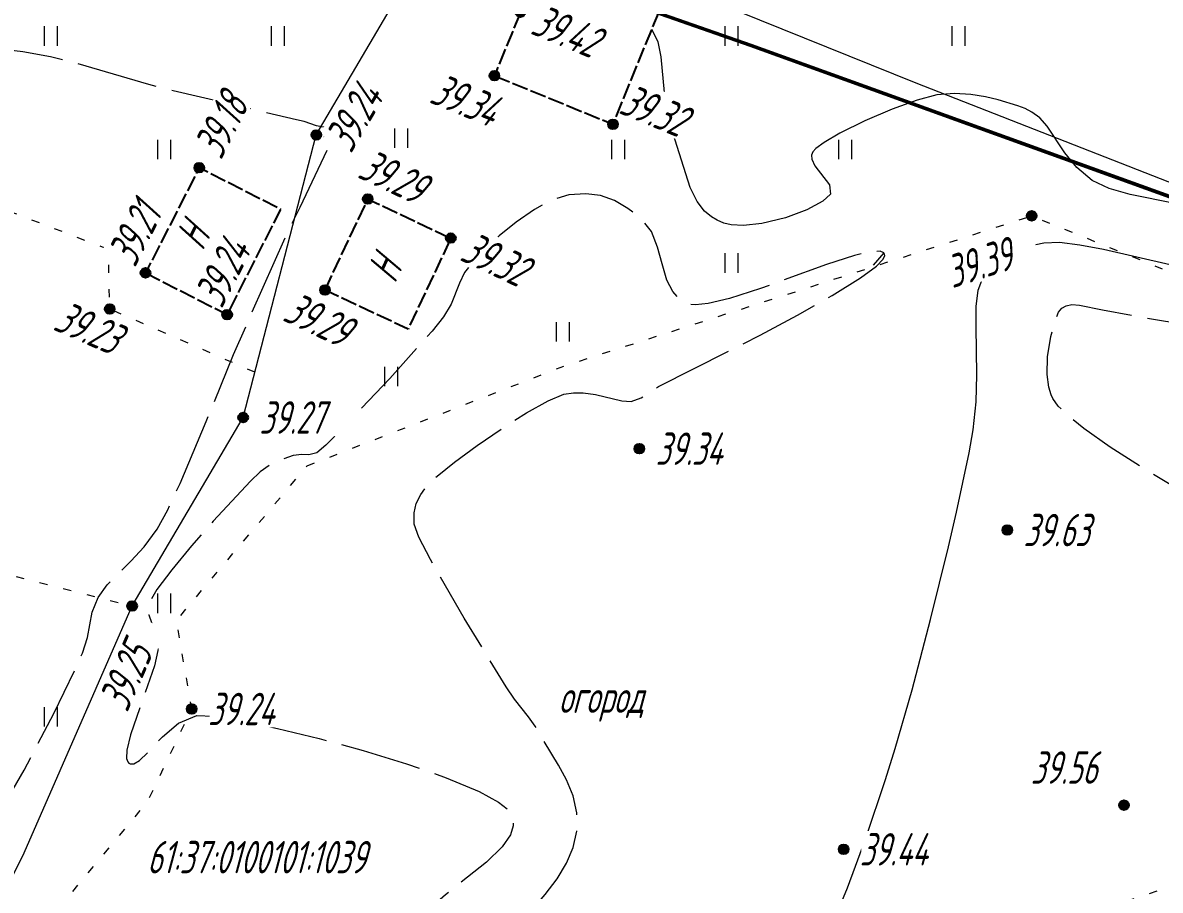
# Model space of a CAD drawing. Extents: x 2208637 to 2213412, y 575334 to 577367.
# Drawn here: x 2211047.13 to 2211082.22, y 576514.95 to 576541.71 of the extents above; entities that cross this region are included whole.
import ezdxf
from ezdxf.enums import TextEntityAlignment as Align

# ---------------------------------------------------------------- set-up
doc = ezdxf.new("R2010")
doc.units = 0
doc.header["$LTSCALE"] = 0.5
for name, pattern in [('2000_16', [1, 1, 0]), ('2000_366_2', [1.5, 0.5, -1]), ('500_329_3', [6, 5, -1])]:
    doc.linetypes.add(name, pattern=pattern)
doc.layers.get('0').update_dxf_attribs({"lineweight": 25})
for name, color, linetype, lineweight in [('ИИ_ГОРИЗОНТАЛИ_ОСН', 32, 'Continuous', 15), ('ИИ_ГРАНИЦЫ_ЗЕМЛЕПОЛЬЗОВАТЕЛЕЙ', 7, 'Continuous', 25), ('ИИ_ОГРАДЫ', 7, 'Continuous', 25), ('ИИ_ОТМЕТКИ', 7, 'Continuous', 25), ('ИИ_СООРУЖЕНИЯ', 7, 'Continuous', 25), ('ИИ_УГОДЬЯ', 7, 'Continuous', 25)]:
    doc.layers.add(name, color=color, linetype=linetype, lineweight=lineweight)
doc.styles.add('GOST 2.304', font='cs_gost2304.shx', dxfattribs={"width": 0.8, "oblique": 15})
doc.linetypes.add('2000_417_2', pattern='A,0,[3,Topography.shx,S=1,R=0,X=0,Y=0],-1.5', length=1.5)
doc.linetypes.add('2000_475_1', pattern='A,3,[1,Topography.shx,S=0.5,R=90,X=0,Y=0],0', length=3)
doc.linetypes.add('2000_485_1', pattern='A,34.5,[1,Topography.shx,S=1.5,R=120,X=0.5,Y=-0.87],-0.01,[1,Topography.shx,S=1.5,R=0,X=-0.25,Y=0.43],0,[3,Topography.shx,S=1,R=0,X=0.5,Y=0],-0.01,[1,Topography.shx,S=1.5,R=60,X=0.5,Y=-0.87],-1,34.5', length=70.02)

# ---------------------------------------------------------------- blocks, each defined once
blk = doc.blocks.new('500_329_6')
at = {"color": 0, "linetype": 'Continuous', "lineweight": -2}
blk.add_lwpolyline([(0, 0), (1, 0)], dxfattribs=at)
blk = doc.blocks.new('500_401')
at = {"color": 0, "linetype": 'Continuous', "lineweight": -2}
for points in [[(-0.4, 0), (-0.4, 1.2)], [(0.4, 0), (0.4, 1.2)]]:
    blk.add_lwpolyline(points, dxfattribs=at)
blk = doc.blocks.new('500_330_1')
at = {"linetype": 'Continuous', "lineweight": -2}
h = blk.add_hatch(color=0, dxfattribs=at)
h.dxf.hatch_style = 1
edge = h.paths.add_edge_path()
edge.add_arc((0, 0), 0.3, 0, 360)
at = {"color": 0, "linetype": 'Continuous', "lineweight": -2}
blk.add_circle((0, 0), 0.3, dxfattribs=at)
at = {"color": 0, "linetype": 'Continuous', "lineweight": -2, "style": 'GOST 2.304', "flags": 1}
for tag, p in [('Номер', (-1, -1)), ('Номер_рабочей_станции', (-1, -3.5))]:
    blk.add_attdef(tag, text='', height=2, dxfattribs=at).set_placement(p, align=Align.RIGHT)
at = {"color": 0, "linetype": 'Continuous', "lineweight": -2, "style": 'GOST 2.304'}
blk.add_attdef('Высота', (1, -1), '', height=2, dxfattribs=at)
at = {"color": 0, "linetype": 'Continuous', "lineweight": -2, "style": 'GOST 2.304', "flags": 1}
blk.add_attdef('Код', (0, -3.5), '', height=2, dxfattribs=at)
blk = doc.blocks.new('P029AA08E7A954FD2BA961A5E701E21')
at = {"color": 0, "linetype": '2000_485_1', "lineweight": -2, "flags": 128}
blk.add_lwpolyline([(2211023.69, 576553.94), (2211034.86, 576550.47), (2211041.3, 576548.58), (2211053.04, 576545.51), (2211062.58, 576543.5), (2211069.6, 576541.04), (2211098.16, 576530.74), (2211100.55, 576534.91), (2211102.05, 576554.09), (2211033.52, 576577.79)], close=True, dxfattribs=at)
at = {"color": 0, "lineweight": -2, "flags": 1}
for tag in ['Адрес (местоположение) участка', 'Дата постановки на учет', 'Тип объекта', 'Статус записи о ЗУ по справочнику', 'Кадастровый номер, обозначение, учетный номер объекта', 'Кадастровый номер квартала', 'Вид разрешенного использования по классификатору', 'Площадь, кв.м', 'Категория земель', 'Вид использования по документу', 'Кадастровая стоимость']:
    blk.add_attdef(tag, (0, 0), '', height=0.2, dxfattribs=at)
blk = doc.blocks.new('PF31B5894457B4BC2B75CC2A4A7EE51')
at = {"color": 0, "linetype": '2000_485_1', "lineweight": -2, "flags": 128}
blk.add_lwpolyline([(2211034.86, 576550.46), (2211041.3, 576548.56), (2211053.02, 576545.49), (2211062.57, 576543.46), (2211069.57, 576541), (2211098.13, 576530.67), (2211093.86, 576507.71), (2211059.32, 576485.6), (2211012.94, 576530.35), (2211015.25, 576546), (2211016.87, 576547.72), (2211020.09, 576547.7), (2211023.69, 576553.94)], close=True, dxfattribs=at)
at = {"color": 0, "lineweight": -2, "flags": 1}
for tag in ['Адрес (местоположение) участка', 'Дата постановки на учет', 'Тип объекта', 'Статус записи о ЗУ по справочнику', 'Кадастровый номер, обозначение, учетный номер объекта', 'Кадастровый номер квартала', 'Вид разрешенного использования по классификатору', 'Площадь, кв.м', 'Категория земель', 'Вид использования по документу', 'Кадастровая стоимость']:
    blk.add_attdef(tag, (0, 0), '', height=0.2, dxfattribs=at)

msp = doc.modelspace()

# ---------------------------------------------------------------- linework, layer by layer
at = {"layer": 'ИИ_ГОРИЗОНТАЛИ_ОСН', "color": 32, "linetype": '500_329_3', "lineweight": 20, "elevation": 39.75, "flags": 128}
msp.add_lwpolyline([(2211106.162, 576532.281), (2211106.125, 576532.269), (2211106.078, 576532.205), (2211106.049, 576532.062), (2211106.041, 576531.808), (2211105.979, 576531.453), (2211105.852, 576531.102), (2211105.72, 576530.819), (2211105.559, 576530.705), (2211105.412, 576530.907), (2211104.588, 576532.794), (2211104.296, 576533.387), (2211104.05, 576533.73), (2211103.735, 576533.924), (2211103.418, 576534.018), (2211102.748, 576534.073), (2211102.434, 576534.073), (2211101.67, 576533.943), (2211101.02, 576533.968), (2211100.803, 576533.863), (2211100.784, 576533.58), (2211100.838, 576532.954), (2211101.338, 576529.048), (2211101.418, 576528.225), (2211101.433, 576527.665), (2211101.342, 576527.066), (2211100.907, 576525.659), (2211100.892, 576525.318), (2211101.033, 576525.004), (2211101.474, 576524.553), (2211101.593, 576524.245), (2211101.544, 576523.928), (2211101.374, 576523.493), (2211100.83, 576522.331), (2211100.538, 576521.639), (2211100.287, 576520.895), (2211100.126, 576520.161), (2211099.965, 576519.176), (2211099.486, 576515.755), (2211099.325, 576514.805), (2211099.195, 576514.234), (2211099.097, 576513.95), (2211099.032, 576513.842), (2211098.999, 576513.816), (2211098.931, 576513.788), (2211098.783, 576513.772), (2211098.538, 576513.83), (2211098.187, 576514.013), (2211097.743, 576514.311), (2211097.033, 576514.733), (2211096.794, 576514.906), (2211096.557, 576515.035), (2211096.254, 576515.081), (2211095.917, 576515.025), (2211095.5, 576514.872), (2211095.032, 576514.63), (2211094.543, 576514.304), (2211094.064, 576513.9), (2211093.646, 576513.384), (2211093.307, 576512.781), (2211092.788, 576511.714), (2211092.568, 576511.447), (2211092.292, 576511.349), (2211092.012, 576511.342), (2211091.058, 576511.439), (2211090.822, 576511.419), (2211090.529, 576511.282), (2211089.397, 576510.641), (2211088.788, 576510.314), (2211088.385, 576510.13), (2211088.171, 576510.067), (2211088.084, 576510.072), (2211088.06, 576510.091), (2211088.048, 576510.122), (2211088.074, 576510.199), (2211088.215, 576510.343), (2211089.042, 576510.939), (2211089.419, 576511.251), (2211089.631, 576511.492), (2211089.719, 576511.653), (2211089.755, 576511.811), (2211089.752, 576511.958), (2211089.693, 576512.159), (2211089.544, 576512.407), (2211089.311, 576512.709), (2211089.114, 576513.039), (2211089.044, 576513.434), (2211089.153, 576513.918), (2211089.388, 576514.445), (2211089.692, 576514.952), (2211090.006, 576515.376), (2211090.271, 576515.652), (2211090.556, 576515.788), (2211091.124, 576515.851), (2211091.373, 576516.001), (2211091.554, 576516.269), (2211091.766, 576516.718), (2211091.974, 576517.305), (2211092.14, 576517.986), (2211092.227, 576518.718), (2211092.199, 576519.458), (2211092.072, 576520.063), (2211091.847, 576520.758), (2211091.539, 576521.508), (2211091.163, 576522.277), (2211090.733, 576523.027), (2211090.264, 576523.724), (2211089.771, 576524.331), (2211089.268, 576524.812), (2211088.622, 576525.223), (2211088.003, 576525.431), (2211087.384, 576525.526), (2211086.737, 576525.595), (2211086.035, 576525.726), (2211085.249, 576526.007), (2211084.515, 576526.367), (2211083.617, 576526.846), (2211082.628, 576527.405), (2211081.623, 576528.008), (2211080.675, 576528.617), (2211079.858, 576529.196), (2211079.347, 576529.613), (2211079.072, 576529.885), (2211078.908, 576530.115), (2211078.858, 576530.227), (2211078.783, 576530.469), (2211078.729, 576530.86), (2211078.741, 576531.401), (2211078.842, 576532.035), (2211078.977, 576532.528), (2211079.076, 576532.777), (2211079.183, 576532.902), (2211079.317, 576532.973), (2211079.489, 576533.015), (2211079.727, 576533.001), (2211080.437, 576532.849), (2211081.635, 576532.633), (2211083.921, 576532.248), (2211085.157, 576532.072), (2211086.286, 576531.949), (2211087.028, 576531.911), (2211087.447, 576531.928), (2211087.647, 576531.965), (2211087.82, 576532.042), (2211088.011, 576532.154), (2211088.276, 576532.349), (2211088.581, 576532.653), (2211088.868, 576533.09), (2211089.011, 576533.472), (2211089.061, 576533.772), (2211089.064, 576533.975), (2211089.04, 576534.163), (2211088.965, 576534.339), (2211088.765, 576534.612), (2211088.38, 576534.98), (2211087.233, 576535.848), (2211086.878, 576536.138), (2211086.713, 576536.323), (2211086.667, 576536.427), (2211086.683, 576536.533), (2211086.75, 576536.632), (2211086.922, 576536.737), (2211087.73, 576536.967), (2211088.201, 576537.219), (2211088.494, 576537.546), (2211088.959, 576538.16), (2211090.909, 576540.883), (2211091.585, 576541.804), (2211092.193, 576542.592), (2211092.599, 576543.069), (2211092.84, 576543.31), (2211093.016, 576543.43), (2211093.261, 576543.507), (2211093.495, 576543.546), (2211093.796, 576543.543), (2211094.167, 576543.46), (2211094.549, 576543.302), (2211094.958, 576543.083), (2211095.3, 576542.752), (2211095.769, 576542.137), (2211096.933, 576540.459), (2211097.554, 576539.599), (2211098.152, 576538.861), (2211098.588, 576538.426), (2211098.878, 576538.226), (2211099.049, 576538.164), (2211099.127, 576538.157), (2211099.227, 576538.166), (2211099.427, 576538.227), (2211099.722, 576538.41), (2211100.099, 576538.788), (2211100.529, 576539.391), (2211100.893, 576540.032), (2211101.171, 576540.597), (2211101.34, 576540.97), (2211101.454, 576541.284), (2211101.499, 576541.548), (2211101.561, 576542.167), (2211101.717, 576543.375), (2211101.799, 576543.89), (2211101.925, 576544.332), (2211102.42, 576545.726), (2211102.681, 576546.552), (2211102.877, 576547.382), (2211102.952, 576548.006), (2211102.941, 576548.43), (2211102.86, 576548.8), (2211102.81, 576548.927), (2211102.688, 576549.15), (2211102.459, 576549.422), (2211102.085, 576549.696), (2211100.981, 576550.228), (2211100.439, 576550.585), (2211099.976, 576551.124), (2211099.66, 576551.724), (2211099.408, 576552.376), (2211099.217, 576553.059), (2211099.084, 576553.75), (2211099.006, 576554.429), (2211098.981, 576555.073), (2211099.006, 576555.66), (2211099.12, 576556.286), (2211099.32, 576556.868), (2211099.565, 576557.392), (2211100.025, 576558.211), (2211100.158, 576558.479), (2211100.359, 576558.96), (2211100.432, 576559.174), (2211100.489, 576559.454), (2211100.525, 576559.753), (2211100.532, 576560.013), (2211100.507, 576560.283), (2211100.305, 576561.328), (2211100.18, 576561.739), (2211099.981, 576562.148), (2211099.682, 576562.527), (2211099.3, 576562.774), (2211098.885, 576562.872), (2211098.464, 576562.924), (2211098.065, 576563.031), (2211097.711, 576563.297), (2211097.496, 576563.682), (2211097.434, 576564.087), (2211097.432, 576564.519), (2211097.399, 576564.983), (2211097.244, 576565.487), (2211096.966, 576565.941), (2211096.449, 576566.665), (2211095.758, 576567.582), (2211094.106, 576569.681), (2211092.523, 576571.613), (2211091.918, 576572.322), (2211091.522, 576572.755), (2211091.046, 576573.192), (2211090.595, 576573.549), (2211089.803, 576574.109), (2211089.481, 576574.354), (2211088.733, 576575.075), (2211088.41, 576575.309), (2211088.068, 576575.506), (2211087.696, 576575.688), (2211087.325, 576575.842), (2211086.986, 576575.959), (2211086.708, 576576.027), (2211086.382, 576576.054), (2211086.114, 576576.023), (2211085.514, 576575.918), (2211084.657, 576575.745), (2211083.523, 576575.452), (2211082.909, 576575.258), (2211082.274, 576575.024), (2211080.983, 576574.472), (2211079.375, 576573.694), (2211078.954, 576573.47), (2211078.005, 576572.9), (2211077.585, 576572.673)], dxfattribs=at)
at = {"layer": 'ИИ_ГОРИЗОНТАЛИ_ОСН', "elevation": 39.5, "flags": 128}
for points in [[(2211082.665, 576536.134), (2211081.291, 576536.411), (2211080.647, 576536.596), (2211080.119, 576536.846), (2211079.644, 576537.243), (2211079.272, 576537.694), (2211078.731, 576538.519), (2211078.507, 576538.774), (2211078.262, 576538.949), (2211078.051, 576539.065), (2211077.824, 576539.151), (2211077.218, 576539.328), (2211076.828, 576539.425), (2211076.374, 576539.5), (2211075.869, 576539.528), (2211075.323, 576539.482), (2211074.723, 576539.324), (2211073.944, 576539.04), (2211073.107, 576538.682), (2211072.335, 576538.302), (2211071.848, 576538.018), (2211071.598, 576537.834), (2211071.503, 576537.732), (2211071.464, 576537.625), (2211071.474, 576537.497), (2211071.568, 576537.299), (2211072.013, 576536.71), (2211072.051, 576536.419), (2211071.808, 576536.202), (2211071.312, 576535.943), (2211070.657, 576535.696), (2211069.933, 576535.515), (2211069.366, 576535.455), (2211068.979, 576535.478), (2211068.751, 576535.531), (2211068.551, 576535.617), (2211068.378, 576535.72), (2211068.159, 576535.902), (2211067.93, 576536.193), (2211067.719, 576536.626), (2211067.187, 576538.312), (2211067.014, 576538.947), (2211066.925, 576539.56), (2211066.826, 576540.66), (2211066.726, 576541.119), (2211066.532, 576541.498)], [(2211072.327, 576514.422), (2211072.569, 576515.025), (2211073.135, 576516.555), (2211073.746, 576518.365), (2211074.045, 576519.321), (2211074.563, 576521.129), (2211075.136, 576523.296), (2211075.689, 576525.542), (2211075.936, 576526.607), (2211076.324, 576528.447), (2211076.446, 576529.152), (2211076.537, 576530.02), (2211076.563, 576530.853), (2211076.535, 576532.338), (2211076.541, 576532.954), (2211076.6, 576533.461), (2211076.741, 576533.84), (2211077.024, 576534.215), (2211077.341, 576534.489), (2211077.706, 576534.683), (2211078.13, 576534.821), (2211078.627, 576534.925), (2211079.107, 576534.939), (2211079.741, 576534.864), (2211080.463, 576534.729), (2211082.523, 576534.254)]]:
    msp.add_lwpolyline(points, dxfattribs=at)
at = {"layer": 'ИИ_ГОРИЗОНТАЛИ_ОСН', "color": 32, "linetype": '500_329_3', "lineweight": 20, "elevation": 39.25, "flags": 128}
for points in [[(2211039.61, 576533.2), (2211039.69, 576533.174), (2211039.844, 576533.088), (2211040.058, 576532.884), (2211040.309, 576532.506), (2211040.565, 576531.935), (2211040.753, 576531.346), (2211040.867, 576530.838), (2211040.903, 576530.509), (2211040.851, 576530.25), (2211040.73, 576530.051), (2211040.574, 576529.852), (2211040.414, 576529.591), (2211039.688, 576528.12), (2211039.389, 576527.459), (2211039.143, 576526.84), (2211039, 576526.341), (2211038.921, 576525.83), (2211038.877, 576525.324), (2211038.882, 576524.881), (2211038.93, 576524.607), (2211038.997, 576524.468), (2211039.058, 576524.414), (2211039.132, 576524.394), (2211039.206, 576524.41), (2211039.319, 576524.496), (2211039.471, 576524.706), (2211040.107, 576525.965), (2211040.335, 576526.514), (2211040.773, 576527.857), (2211040.966, 576528.274), (2211041.125, 576528.471), (2211041.241, 576528.529), (2211041.301, 576528.533), (2211041.338, 576528.519), (2211041.421, 576528.427), (2211041.568, 576528.143), (2211041.798, 576527.533), (2211042.122, 576526.484), (2211042.465, 576525.228), (2211042.8, 576523.884), (2211043.104, 576522.57), (2211043.351, 576521.406), (2211043.516, 576520.511), (2211043.575, 576520.004), (2211043.512, 576519.572), (2211043.37, 576519.228), (2211043.206, 576518.915), (2211043.079, 576518.576), (2211043.047, 576518.156), (2211043.098, 576517.673), (2211043.195, 576517.206), (2211043.353, 576516.784), (2211043.535, 576516.5), (2211043.711, 576516.33), (2211043.924, 576516.203), (2211044.16, 576516.129), (2211044.404, 576516.108), (2211044.736, 576516.154), (2211045.16, 576516.315), (2211045.587, 576516.567), (2211046.01, 576516.888), (2211046.326, 576517.255), (2211046.725, 576517.87), (2211047.175, 576518.652), (2211048.086, 576520.397), (2211048.786, 576521.849), (2211048.971, 576522.266), (2211049.122, 576522.746), (2211049.271, 576523.53), (2211049.461, 576523.984), (2211049.729, 576524.366), (2211050.464, 576525.099), (2211050.876, 576525.541), (2211051.279, 576526.092), (2211051.6, 576526.682), (2211051.981, 576527.5), (2211052.791, 576529.413), (2211053.628, 576531.474), (2211055.243, 576535.118), (2211055.686, 576536.02), (2211056.534, 576537.815), (2211056.822, 576538.268), (2211056.848, 576538.417), (2211056.698, 576538.49), (2211056.345, 576538.5), (2211056.187, 576538.527), (2211055.811, 576538.66), (2211055.577, 576538.719), (2211051.767, 576539.609), (2211051.014, 576539.805), (2211048.785, 576540.46), (2211047.989, 576540.654), (2211047.136, 576540.813), (2211046.206, 576540.923), (2211045.211, 576540.963), (2211044.21, 576540.937), (2211043.258, 576540.866), (2211042.408, 576540.773), (2211041.022, 576540.575), (2211040.689, 576540.581), (2211040.515, 576540.51), (2211040.288, 576540.272), (2211039.33, 576538.69), (2211038.757, 576537.819), (2211038.131, 576536.96), (2211037.497, 576536.225), (2211036.899, 576535.726), (2211036.184, 576535.404), (2211035.406, 576535.221), (2211034.643, 576535.136), (2211033.203, 576535.101), (2211032.994, 576535.053), (2211032.826, 576535.003), (2211032.703, 576534.888), (2211032.666, 576534.708), (2211032.761, 576534.227), (2211033.186, 576531.585), (2211033.297, 576530.744), (2211033.356, 576530.064), (2211033.336, 576529.662), (2211033.171, 576529.355), (2211032.688, 576528.948), (2211032.456, 576528.646), (2211032.229, 576528.19), (2211032.018, 576527.673), (2211031.908, 576527.219), (2211031.982, 576526.949), (2211032.219, 576526.985), (2211032.621, 576527.223), (2211033.115, 576527.59), (2211033.63, 576528.014), (2211034.093, 576528.42), (2211034.432, 576528.737), (2211034.729, 576529.075), (2211035.12, 576529.674), (2211035.415, 576530.015), (2211036.324, 576530.899), (2211037.02, 576531.54), (2211037.775, 576532.186), (2211038.51, 576532.742), (2211039.031, 576533.057), (2211039.358, 576533.186), (2211039.535, 576533.209)], [(2211063.817, 576530.25), (2211064.121, 576530.296), (2211064.42, 576530.294), (2211064.801, 576530.24), (2211065.61, 576530.042), (2211065.897, 576530.03), (2211066.21, 576530.136), (2211066.738, 576530.485), (2211069.88, 576532.077), (2211071.028, 576532.689), (2211072.097, 576533.292), (2211072.975, 576533.838), (2211073.466, 576534.203), (2211073.672, 576534.419), (2211073.72, 576534.53), (2211073.714, 576534.574), (2211073.687, 576534.613), (2211073.583, 576534.659), (2211073.317, 576534.654), (2211072.789, 576534.532), (2211071.923, 576534.248), (2211069.891, 576533.51), (2211068.927, 576533.199), (2211068.274, 576533.044), (2211067.887, 576533.006), (2211067.69, 576533.027), (2211067.522, 576533.099), (2211067.365, 576533.21), (2211067.179, 576533.423), (2211067.002, 576533.771), (2211066.849, 576534.27), (2211066.712, 576534.787), (2211066.526, 576535.266), (2211066.229, 576535.649), (2211065.797, 576535.983), (2211065.381, 576536.226), (2211064.955, 576536.377), (2211064.494, 576536.436), (2211063.973, 576536.402), (2211063.468, 576536.248), (2211062.914, 576535.951), (2211062.353, 576535.563), (2211061.823, 576535.134), (2211061.365, 576534.715), (2211061.018, 576534.355), (2211060.758, 576534.002), (2211060.602, 576533.68), (2211060.344, 576533.024), (2211060.113, 576532.638), (2211059.755, 576532.194), (2211058.45, 576530.738), (2211057.006, 576529.213), (2211056.474, 576528.682), (2211056.198, 576528.444), (2211055.958, 576528.383), (2211055.737, 576528.394), (2211055.474, 576528.364), (2211054.995, 576528.191), (2211054.734, 576528.052), (2211054.453, 576527.856), (2211054.15, 576527.568), (2211053, 576526.331), (2211052.333, 576525.569), (2211051.726, 576524.837), (2211051.268, 576524.228), (2211051.049, 576523.836), (2211051.024, 576523.447), (2211051.251, 576522.77), (2211051.301, 576522.342), (2211051.197, 576521.875), (2211050.454, 576519.745), (2211050.341, 576519.273), (2211050.329, 576519.016), (2211050.366, 576518.906), (2211050.399, 576518.871), (2211050.447, 576518.848), (2211050.553, 576518.849), (2211050.733, 576518.952), (2211051.016, 576519.226), (2211051.436, 576519.676), (2211051.93, 576520.098), (2211052.498, 576520.335), (2211053.007, 576520.315), (2211053.868, 576520.177), (2211054.989, 576519.942), (2211056.275, 576519.629), (2211057.633, 576519.257), (2211058.969, 576518.848), (2211060.192, 576518.42), (2211061.206, 576517.993), (2211061.806, 576517.666), (2211062.1, 576517.436), (2211062.211, 576517.292), (2211062.239, 576517.224), (2211062.258, 576517.128), (2211062.259, 576516.938), (2211062.173, 576516.657), (2211061.92, 576516.284), (2211061.435, 576515.812), (2211060.171, 576514.807), (2211059.534, 576514.249), (2211058.991, 576513.638), (2211058.456, 576512.869), (2211057.968, 576512.095), (2211057.545, 576511.368), (2211056.964, 576510.277), (2211056.721, 576509.755), (2211056.637, 576509.526), (2211056.66, 576509.386), (2211056.802, 576509.399), (2211057.048, 576509.529), (2211058.461, 576510.476), (2211059.77, 576511.432), (2211060.49, 576512.005), (2211061.182, 576512.605), (2211061.793, 576513.207), (2211062.814, 576514.31), (2211063.246, 576514.815), (2211063.613, 576515.302), (2211063.905, 576515.783), (2211064.112, 576516.267), (2211064.225, 576516.766), (2211064.225, 576517.338), (2211064.105, 576517.864), (2211063.901, 576518.351), (2211063.652, 576518.802), (2211062.941, 576520.006), (2211062.732, 576520.299), (2211062.299, 576520.844), (2211062.043, 576521.22), (2211060.745, 576523.343), (2211059.705, 576525.15), (2211059.35, 576525.84), (2211059.202, 576526.242), (2211059.201, 576526.588), (2211059.269, 576526.879), (2211059.408, 576527.154), (2211059.618, 576527.449), (2211059.909, 576527.727), (2211060.446, 576528.154), (2211061.142, 576528.664), (2211061.912, 576529.194), (2211062.671, 576529.678), (2211063.335, 576530.051)]]:
    msp.add_lwpolyline(points, close=True, dxfattribs=at)
at = {"layer": 'ИИ_ОГРАДЫ', "linetype": '2000_475_1', "lineweight": 20, "flags": 128}
for points in [[(2211038.74, 576502.33), (2211043.575, 576508.857), (2211047.175, 576516.103), (2211050.505, 576523.717), (2211053.929, 576529.532), (2211056.184, 576538.251), (2211057.07, 576539.759), (2211060.131, 576544.966)], [(2211094.66, 576534.28), (2211089.887, 576533.996), (2211086.113, 576535.37), (2211074.693, 576539.847), (2211067.109, 576542.906)]]:
    msp.add_lwpolyline(points, dxfattribs=at)
at = {"layer": 'ИИ_СООРУЖЕНИЯ', "linetype": '2000_16', "flags": 128}
for points in [[(2211061.68, 576540.077), (2211065.336, 576538.579), (2211067.109, 576542.906), (2211068.783, 576546.991), (2211065.127, 576548.489), (2211064.411, 576546.742), (2211062.483, 576542.037)], [(2211050.916, 576533.995), (2211053.436, 576532.707), (2211055.093, 576535.949), (2211052.573, 576537.237)], [(2211056.454, 576533.463), (2211057.773, 576536.27), (2211060.335, 576535.066), (2211059.016, 576532.259)]]:
    msp.add_lwpolyline(points, close=True, dxfattribs=at)
at = {"layer": 'ИИ_УГОДЬЯ', "linetype": '2000_366_2', "lineweight": 20, "flags": 128}
msp.add_lwpolyline([(2211054.29, 576530.927), (2211049.814, 576532.878), (2211049.769, 576534.721), (2211046.485, 576535.979), (2211042.051, 576536.79), (2211039.554, 576526.169), (2211038.66, 576524.396), (2211035.847, 576516.584), (2211040.349, 576514.527), (2211043.077, 576513.206), (2211044.962, 576518.299), (2211046.665, 576524.698), (2211050.505, 576523.717)], dxfattribs=at)
msp.add_lwpolyline([(2211055.9, 576528.041), (2211063.841, 576531.126), (2211078.253, 576535.754), (2211088.032, 576531.787), (2211082.664, 576519.08), (2211084.208, 576515.627), (2211071.211, 576511.24), (2211068.028, 576510.165), (2211060.833, 576506.154), (2211050.694, 576498.709), (2211048.289, 576498.521), (2211044.28, 576502.102), (2211045.459, 576505.494), (2211044.61, 576507.897), (2211047.391, 576513.379), (2211050.975, 576517.666), (2211052.343, 576520.54), (2211051.871, 576523.273)], close=True, dxfattribs=at)

# ---------------------------------------------------------------- block references
at = {"layer": 'ИИ_ГОРИЗОНТАЛИ_ОСН', "xscale": 0.5, "yscale": 0.5, "zscale": 0.5}
for p, rotation in [((2211056.848, 576538.417, 39.25), 207.1818858481628), ((2211073.687, 576534.613, 39.25), 230.2754486164577)]:
    msp.add_blockref('500_329_6', p, dxfattribs=dict(at, rotation=rotation))
at = {"layer": 'ИИ_УГОДЬЯ', "lineweight": 20, "xscale": 0.5, "yscale": 0.5, "zscale": 0.5}
for p in [(2211048, 576541), (2211055, 576541), (2211069, 576541), (2211076, 576541), (2211058.807, 576537.847), (2211051.5, 576537.5), (2211065.5, 576537.5), (2211072.5, 576537.5), (2211069, 576534), (2211063.799, 576531.876), (2211058.5, 576530.5), (2211051.5, 576523.5), (2211048, 576520)]:
    msp.add_blockref('500_401', p, dxfattribs=at)

# ---------------------------------------------------------------- next in the draw order: wipeouts: each hides what was drawn before it
at = {"lineweight": 0}
for points, layer in [([(2211051.016, 576515.399), (2211060.024, 576515.399), (2211060.024, 576516.596), (2211051.016, 576516.596)], 'ИИ_ГРАНИЦЫ_ЗЕМЛЕПОЛЬЗОВАТЕЛЕЙ'), ([(2211062.776, 576541.301), (2211065.451, 576540.205), (2211065.913, 576541.331), (2211063.237, 576542.428)], 'ИИ_ОТМЕТКИ'), ([(2211053.331, 576537.468), (2211054.527, 576539.808), (2211053.512, 576540.327), (2211052.316, 576537.987)], 'ИИ_ОТМЕТКИ'), ([(2211059.655, 576539.177), (2211062.123, 576538.166), (2211062.555, 576539.221), (2211060.087, 576540.232)], 'ИИ_ОТМЕТКИ'), ([(2211065.501, 576538.85), (2211068.121, 576537.776), (2211068.582, 576538.902), (2211065.962, 576539.976)], 'ИИ_ОТМЕТКИ'), ([(2211057.434, 576536.867), (2211059.976, 576535.673), (2211060.494, 576536.775), (2211057.952, 576537.969)], 'ИИ_ОТМЕТКИ'), ([(2211060.591, 576534.316), (2211063.153, 576533.112), (2211063.671, 576534.214), (2211061.108, 576535.418)], 'ИИ_ОТМЕТКИ'), ([(2211075.871, 576533.46), (2211078.545, 576534.318), (2211078.196, 576535.404), (2211075.523, 576534.545)], 'ИИ_ОТМЕТКИ'), ([(2211048.048, 576532.168), (2211050.622, 576531.045), (2211051.109, 576532.161), (2211048.535, 576533.284)], 'ИИ_ОТМЕТКИ'), ([(2211054.479, 576528.962), (2211057.307, 576528.962), (2211057.307, 576530.18), (2211054.479, 576530.18)], 'ИИ_ОТМЕТКИ'), ([(2211066.7, 576528), (2211069.367, 576528), (2211069.367, 576529.14), (2211066.7, 576529.14)], 'ИИ_ОТМЕТКИ'), ([(2211078.05, 576525.49), (2211080.858, 576525.49), (2211080.858, 576526.688), (2211078.05, 576526.688)], 'ИИ_ОТМЕТКИ'), ([(2211050.435, 576520.427), (2211051.56, 576522.999), (2211050.445, 576523.487), (2211049.32, 576520.915)], 'ИИ_ОТМЕТКИ'), ([(2211052.893, 576519.97), (2211055.56, 576519.97), (2211055.56, 576521.188), (2211052.893, 576521.188)], 'ИИ_ОТМЕТКИ'), ([(2211078.271, 576518.163), (2211080.999, 576518.163), (2211080.999, 576519.361), (2211078.271, 576519.361)], 'ИИ_ОТМЕТКИ'), ([(2211073, 576515.64), (2211075.727, 576515.64), (2211075.727, 576516.78), (2211073, 576516.78)], 'ИИ_ОТМЕТКИ'), ([(2211052.767, 576534.66), (2211053.153, 576535.415), (2211052.138, 576535.934), (2211051.752, 576535.179)], 'ИИ_СООРУЖЕНИЯ'), ([(2211058.699, 576533.657), (2211059.059, 576534.425), (2211058.028, 576534.91), (2211057.667, 576534.142)], 'ИИ_СООРУЖЕНИЯ'), ([(2211063.715, 576520.347), (2211067.396, 576520.347), (2211067.396, 576521.518), (2211063.715, 576521.518)], 'ИИ_УГОДЬЯ')]:
    msp.add_wipeout(points, dxfattribs=at).dxf.layer = layer

# ---------------------------------------------------------------- next in the draw order: block references
at = {"layer": 'ИИ_ОТМЕТКИ'}
ref = msp.add_blockref('500_330_1', (2211062.483, 576542.037, 39.423), dxfattribs=dict(at, xscale=0.4999999999999999, yscale=0.4999999999999999, zscale=0.4999999999999999, rotation=337.7136330086605))
ref.add_attrib('Высота', '39.42', (2211062.756, 576541.385, -26.282), dxfattribs={"layer": '0', "color": 0, "linetype": 'Continuous', "lineweight": -2, "height": 1, "rotation": 337.7136, "style": 'GOST 2.304', "oblique": 15, "width": 0.8})
ref = msp.add_blockref('500_330_1', (2211061.68, 576540.077, 39.345), dxfattribs=dict(at, xscale=0.5, yscale=0.5, zscale=0.5, rotation=337.7136330293176))
ref.add_attrib('Высота', '39.34', (2211059.635, 576539.261), dxfattribs={"layer": '0', "color": 0, "linetype": 'Continuous', "lineweight": -2, "height": 1, "rotation": 337.7136, "style": 'GOST 2.304', "oblique": 15, "width": 0.8})
ref = msp.add_blockref('500_330_1', (2211052.573, 576537.237, 39.182), dxfattribs=dict(at, xscale=0.4999999999999998, yscale=0.4999999999999998, zscale=0.4999999999999998, rotation=62.92723103593499))
ref.add_attrib('Высота', '39.18', (2211053.246, 576537.455, -26.121), dxfattribs={"layer": '0', "color": 0, "linetype": 'Continuous', "lineweight": -2, "height": 1, "rotation": 62.9272, "style": 'GOST 2.304', "oblique": 15, "width": 0.8})
ref = msp.add_blockref('500_330_1', (2211065.336, 576538.579, 39.32), dxfattribs=dict(at, xscale=0.5, yscale=0.5, zscale=0.5, rotation=337.7136330293176))
ref.add_attrib('Высота', '39.32', (2211065.481, 576538.933), dxfattribs={"layer": '0', "color": 0, "linetype": 'Continuous', "lineweight": -2, "height": 1, "rotation": 337.7136, "style": 'GOST 2.304', "oblique": 15, "width": 0.8})
ref = msp.add_blockref('500_330_1', (2211078.253, 576535.754, 39.391), dxfattribs=dict(at, xscale=0.5, yscale=0.5, zscale=0.5, rotation=17.80246710138939))
ref.add_attrib('Высота', '39.39', (2211075.802, 576533.511), dxfattribs={"layer": '0', "color": 0, "linetype": 'Continuous', "lineweight": -2, "height": 1, "rotation": 17.8025, "style": 'GOST 2.304', "oblique": 15, "width": 0.8})
ref = msp.add_blockref('500_330_1', (2211060.335, 576535.066, 39.317), dxfattribs=dict(at, xscale=0.5, yscale=0.5, zscale=0.5, rotation=334.8289095507495))
ref.add_attrib('Высота', '39.32', (2211060.575, 576534.401, -26.212), dxfattribs={"layer": '0', "color": 0, "linetype": 'Continuous', "lineweight": -2, "height": 1, "rotation": 334.8289, "style": 'GOST 2.304', "oblique": 15, "width": 0.8})
ref = msp.add_blockref('500_330_1', (2211049.814, 576532.878, 39.226), dxfattribs=dict(at, xscale=0.5, yscale=0.5, zscale=0.5, rotation=336.4413835748489))
ref.add_attrib('Высота', '39.23', (2211048.03, 576532.252), dxfattribs={"layer": '0', "color": 0, "linetype": 'Continuous', "lineweight": -2, "height": 1, "rotation": 336.4414, "style": 'GOST 2.304', "oblique": 15, "width": 0.8})
ref = msp.add_blockref('500_330_1', (2211053.929, 576529.532, 39.272), dxfattribs=dict(at, xscale=0.5, yscale=0.5, zscale=0.5))
ref.add_attrib('Высота', '39.27', (2211054.429, 576529.032, -26.181), dxfattribs={"layer": '0', "color": 0, "linetype": 'Continuous', "lineweight": -2, "height": 1, "style": 'GOST 2.304', "oblique": 15, "width": 0.8})
ref = msp.add_blockref('500_330_1', (2211066.15, 576528.57, 39.34), dxfattribs=dict(at, xscale=0.5, yscale=0.5, zscale=0.5))
ref.add_attrib('Высота', '39.34', (2211066.65, 576528.07, 39.34), dxfattribs={"layer": '0', "color": 0, "linetype": 'Continuous', "lineweight": -2, "height": 1, "style": 'GOST 2.304', "oblique": 15, "width": 0.8})
ref = msp.add_blockref('500_330_1', (2211077.5, 576526.06, 39.63), dxfattribs=dict(at, xscale=0.5, yscale=0.5, zscale=0.5))
ref.add_attrib('Высота', '39.63', (2211078, 576525.56, 39.63), dxfattribs={"layer": '0', "color": 0, "linetype": 'Continuous', "lineweight": -2, "height": 1, "style": 'GOST 2.304', "oblique": 15, "width": 0.8})
ref = msp.add_blockref('500_330_1', (2211050.505, 576523.717, 39.255), dxfattribs=dict(at, xscale=0.5, yscale=0.5, zscale=0.5, rotation=66.37493498975309))
ref.add_attrib('Высота', '39.25', (2211050.351, 576520.409), dxfattribs={"layer": '0', "color": 0, "linetype": 'Continuous', "lineweight": -2, "height": 1, "rotation": 66.3749, "style": 'GOST 2.304', "oblique": 15, "width": 0.8})
ref = msp.add_blockref('500_330_1', (2211052.343, 576520.54, 39.243), dxfattribs=dict(at, xscale=0.5, yscale=0.5, zscale=0.5))
ref.add_attrib('Высота', '39.24', (2211052.843, 576520.04, -26.162), dxfattribs={"layer": '0', "color": 0, "linetype": 'Continuous', "lineweight": -2, "height": 1, "style": 'GOST 2.304', "oblique": 15, "width": 0.8})
ref = msp.add_blockref('500_330_1', (2211081.1, 576517.573, 39.558), dxfattribs=dict(at, xscale=0.5, yscale=0.5, zscale=0.5))
ref.add_attrib('Высота', '39.56', (2211078.221, 576518.233), dxfattribs={"layer": '0', "color": 0, "linetype": 'Continuous', "lineweight": -2, "height": 1, "style": 'GOST 2.304', "oblique": 15, "width": 0.8})
ref = msp.add_blockref('500_330_1', (2211072.45, 576516.21, 39.44), dxfattribs=dict(at, xscale=0.5, yscale=0.5, zscale=0.5))
ref.add_attrib('Высота', '39.44', (2211072.95, 576515.71, 39.44), dxfattribs={"layer": '0', "color": 0, "linetype": 'Continuous', "lineweight": -2, "height": 1, "style": 'GOST 2.304', "oblique": 15, "width": 0.8})

# ---------------------------------------------------------------- next in the draw order: texts
at = {"layer": 'ИИ_УГОДЬЯ', "linetype": '2000_417_2', "lineweight": 20, "ltscale": 0.5, "style": 'GOST 2.304', "oblique": 15, "width": 0.8}
msp.add_text('огород', height=1, dxfattribs=at).set_placement((2211063.665, 576520.417, -88.25))

# ---------------------------------------------------------------- next in the draw order: wipeouts: each hides what was drawn before it
at = {"lineweight": 0}
for points in [[(2211057.339, 576537.658), (2211058.691, 576539.957), (2211057.641, 576540.574), (2211056.29, 576538.275)], [(2211050.673, 576534.146), (2211051.879, 576536.504), (2211050.795, 576537.058), (2211049.589, 576534.7)], [(2211053.352, 576532.88), (2211054.566, 576535.255), (2211053.482, 576535.809), (2211052.268, 576533.434)], [(2211055.124, 576532.455), (2211057.665, 576531.261), (2211058.183, 576532.363), (2211055.642, 576533.557)]]:
    msp.add_wipeout(points, dxfattribs=at).dxf.layer = 'ИИ_ОТМЕТКИ'

# ---------------------------------------------------------------- next in the draw order: block references
at = {"layer": 'ИИ_ГРАНИЦЫ_ЗЕМЛЕПОЛЬЗОВАТЕЛЕЙ'}
msp.add_blockref('P029AA08E7A954FD2BA961A5E701E21', (0, 0), dxfattribs=at)
ref = msp.add_blockref('PF31B5894457B4BC2B75CC2A4A7EE51', (0, 0), dxfattribs=at)
ref.add_attrib('Кадастровый номер, обозначение, учетный номер объекта', '61:37:0100101:1039', (2211050.966, 576515.469), dxfattribs={"layer": '0', "color": 0, "lineweight": -2, "height": 1, "style": 'GOST 2.304', "oblique": 15, "width": 0.8})
at = {"layer": 'ИИ_ОТМЕТКИ'}
ref = msp.add_blockref('500_330_1', (2211056.184, 576538.251, 39.24), dxfattribs=dict(at, xscale=0.5, yscale=0.5, zscale=0.5, rotation=59.54950455741459))
ref.add_attrib('Высота', '39.24', (2211057.253, 576537.651), dxfattribs={"layer": '0', "color": 0, "linetype": 'Continuous', "lineweight": -2, "height": 1, "rotation": 59.5495, "style": 'GOST 2.304', "oblique": 15, "width": 0.8})
ref = msp.add_blockref('500_330_1', (2211057.773, 576536.27, 39.285), dxfattribs=dict(at, xscale=0.5, yscale=0.5, zscale=0.5, rotation=334.8289095507495))
ref.add_attrib('Высота', '39.29', (2211057.419, 576536.952), dxfattribs={"layer": '0', "color": 0, "linetype": 'Continuous', "lineweight": -2, "height": 1, "rotation": 334.8289, "style": 'GOST 2.304', "oblique": 15, "width": 0.8})
ref = msp.add_blockref('500_330_1', (2211050.916, 576533.995, 39.211), dxfattribs=dict(at, xscale=0.4999999999999998, yscale=0.4999999999999998, zscale=0.4999999999999998, rotation=62.92723103593499))
ref.add_attrib('Высота', '39.21', (2211050.588, 576534.134), dxfattribs={"layer": '0', "color": 0, "linetype": 'Continuous', "lineweight": -2, "height": 1, "rotation": 62.9272, "style": 'GOST 2.304', "oblique": 15, "width": 0.8})
ref = msp.add_blockref('500_330_1', (2211053.436, 576532.707, 39.236), dxfattribs=dict(at, xscale=0.4999999999999998, yscale=0.4999999999999998, zscale=0.4999999999999998, rotation=62.92723103593499))
ref.add_attrib('Высота', '39.24', (2211053.267, 576532.867), dxfattribs={"layer": '0', "color": 0, "linetype": 'Continuous', "lineweight": -2, "height": 1, "rotation": 62.9272, "style": 'GOST 2.304', "oblique": 15, "width": 0.8})
ref = msp.add_blockref('500_330_1', (2211056.454, 576533.463, 39.287), dxfattribs=dict(at, xscale=0.5, yscale=0.5, zscale=0.5, rotation=334.8289095507495))
ref.add_attrib('Высота', '39.29', (2211055.109, 576532.54), dxfattribs={"layer": '0', "color": 0, "linetype": 'Continuous', "lineweight": -2, "height": 1, "rotation": 334.8289, "style": 'GOST 2.304', "oblique": 15, "width": 0.8})

# ---------------------------------------------------------------- next in the draw order: texts
at = {"layer": 'ИИ_СООРУЖЕНИЯ', "ltscale": 0.5, "style": 'GOST 2.304', "oblique": 15, "width": 0.8}
for rotation, p in [(62.9272, (2211052.682, 576534.647, -88.25)), (64.8289, (2211058.614, 576533.642, -88.25))]:
    msp.add_text('Н', height=1, rotation=rotation, dxfattribs=at).set_placement(p)

doc.saveas('drawing.dxf')
